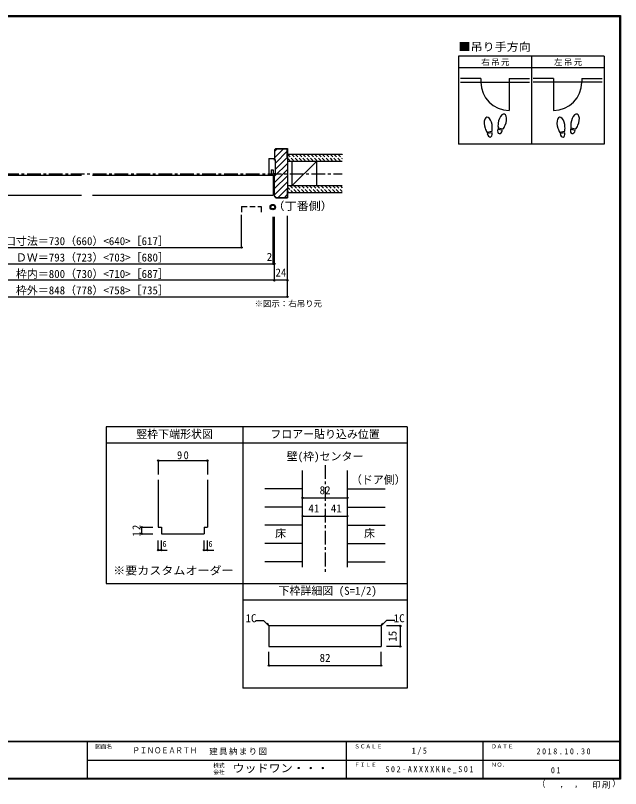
# Model space of a CAD drawing. Units: millimetres at full size, sheet at 1:5, with parts at other scales. Extents: x -973 to 977, y -718 to 696.
# Drawn here: x -129 to 977, y -718 to 696 of the extents above; entities that cross this region are included whole.
import ezdxf
from ezdxf.enums import TextEntityAlignment as Align

# ---------------------------------------------------------------- set-up
doc = ezdxf.new("R2010")
doc.units = ezdxf.units.MM
doc.header["$LTSCALE"] = 5
doc.header["$PDMODE"] = 32
doc.header["$PDSIZE"] = 2.5
for name, pattern in [('CHAIN1', [8, 5, -1, 1, -1]), ('DASHED1', [1.8, 1.2, -0.6]), ('DASHED2', [3, 2, -1])]:
    doc.linetypes.add(name, pattern=pattern)
for name, color, linetype in [('0-0_補助線', 7, 'Continuous'), ('0-1_通り芯', 4, 'CHAIN1'), ('0-3_仕上げ', 2, 'Continuous'), ('0-4_枠', 3, 'Continuous'), ('0-6_扉', 6, 'Continuous'), ('0-7_金物', 7, 'Continuous'), ('0-8_戸当り', 3, 'Continuous'), ('0-A_文字', 3, 'Continuous'), ('0-B_寸法', 7, 'Continuous'), ('0-C_ハッチ', 4, 'DASHED1'), ('1-4_枠', 3, 'Continuous'), ('1-B_寸法', 4, 'Continuous'), ('F-0_補助線', 7, 'Continuous'), ('F-1_枠', 6, 'Continuous'), ('F-A_文字', 7, 'Continuous')]:
    doc.layers.add(name, color=color, linetype=linetype)
doc.styles.add('HG明朝B', font='')
doc.styles.add('ＭＳ ゴシック', font='')
doc.styles.get('HG明朝B').set_extended_font_data('HG明朝B')
doc.styles.get('ＭＳ ゴシック').set_extended_font_data('MS Gothic')

# ---------------------------------------------------------------- blocks, each defined once
blk = doc.blocks.new('02')
at = {"layer": '0-0_補助線'}
for p, q in [((-4.998, -10.239), (-4.998, 14.761)), ((5.802, 17.761), (-3.198, 17.761)), ((6.802, 16.761), (6.802, -9.239)), ((-4.998, -10.239), (-0.698, -10.239)), ((2.702, -3.239), (2.702, -10.239)), ((5.802, -10.239), (2.702, -10.239)), ((5.002, -10.239), (4.402, -10.839))]:
    blk.add_line(p, q, dxfattribs=at)
for points in [[(-4.998, 14.761), (-3.198, 14.761), (-3.198, 17.761)], [(-3.469, -10.239), (-2.869, -10.839), (4.402, -10.839)], [(2.702, -3.239), (-0.698, -3.239), (-0.698, -10.239)]]:
    blk.add_lwpolyline(points, dxfattribs=at)
for centre, start, end in [((5.802, 16.761), 0, 90), ((5.802, -9.239), 270, 0)]:
    blk.add_arc(centre, 1, start, end, dxfattribs=at)

msp = doc.modelspace()

# ---------------------------------------------------------------- linework, layer by layer
at = {"layer": '0-0_補助線', "color": 3}
msp.add_line((344, 405.998), (346.001, 405.998), dxfattribs=at)
at = {"layer": '0-0_補助線', "color": 4}
for p, q in [((131.653, -281.795), (131.653, -264.028)), ((137.653, -281.795), (137.653, -264.028)), ((215.653, -281.795), (215.653, -264.028)), ((221.653, -281.795), (221.653, -264.028)), ((131.653, -281.795), (148.178, -281.795)), ((215.653, -281.795), (233.25, -281.795))]:
    msp.add_line(p, q, dxfattribs=at)
at = {"layer": '0-0_補助線', "color": 3}
msp.add_lwpolyline([(346.001, 405.998), (346.001, 431.998), (344, 431.998)], dxfattribs=at)
at = {"layer": '0-0_補助線'}
for p in [(131.653, -281.795), (137.653, -281.795), (215.653, -281.795), (221.653, -281.795)]:
    msp.add_point(p, dxfattribs=at)
at = {"layer": '0-1_通り芯'}
for p, q in [((-468, 406.5), (468, 406.5)), ((436.653, -126.5), (436.653, -323.007))]:
    msp.add_line(p, q, dxfattribs=at)
at = {"layer": '0-3_仕上げ'}
for p, q in [((468, 441.5), (368, 441.5)), ((468, 429), (368, 429)), ((468, 384), (368, 384)), ((468, 371.5), (368, 371.5))]:
    msp.add_line(p, q, dxfattribs=at)
at = {"layer": '0-3_仕上げ', "color": 3}
for p, q in [((376, 429), (376, 384)), ((421, 429), (421, 384))]:
    msp.add_line(p, q, dxfattribs=at)
at = {"layer": '0-3_仕上げ', "color": 7}
msp.add_line((421, 429), (376, 384), dxfattribs=at)
at = {"layer": '0-3_仕上げ', "color": 4}
for p, q in [((395.653, -169.801), (326.653, -169.801)), ((477.653, -169.801), (546.653, -169.801)), ((395.653, -203.103), (326.653, -203.103)), ((477.653, -203.103), (546.653, -203.103)), ((395.653, -236.404), (326.653, -236.404)), ((477.653, -236.404), (546.653, -236.404)), ((395.653, -269.706), (326.653, -269.706)), ((477.653, -269.706), (546.653, -269.706)), ((395.653, -303.007), (326.653, -303.007)), ((477.653, -303.007), (546.653, -303.007))]:
    msp.add_line(p, q, dxfattribs=at)
at = {"layer": '0-4_枠'}
for p, q in [((346.828, 452.5), (344, 449.672)), ((344, 449.672), (344, 431.998)), ((347.036, 452), (344.5, 449.464)), ((344.5, 449.464), (344.5, 431.998)), ((347.036, 452), (367.5, 452)), ((367.5, 437.5), (367.5, 452)), ((367.5, 437.5), (368, 437.5)), ((344, 365.328), (344, 405.998)), ((344.5, 365.536), (344.5, 405.998)), ((367.5, 377.5), (367.5, 363)), ((367.5, 377.5), (368, 377.5)), ((344.5, 365.536), (347.036, 363)), ((347.036, 363), (367.5, 363)), ((395.653, -313.007), (395.653, -136.5)), ((477.653, -313.007), (477.653, -136.5)), ((131.653, -153.266), (131.653, -239.925)), ((221.653, -153.266), (221.653, -239.925)), ((131.653, -239.925), (137.653, -239.925)), ((137.653, -239.925), (137.653, -251.925)), ((215.653, -239.925), (221.653, -239.925)), ((215.653, -239.925), (215.653, -251.925)), ((137.653, -251.925), (215.653, -251.925))]:
    msp.add_line(p, q, dxfattribs=at)
for points in [[(346.828, 452.5), (368, 452.5), (368, 362.5)], [(344, 365.328), (346.828, 362.5), (368, 362.5)]]:
    msp.add_lwpolyline(points, dxfattribs=at)
at = {"layer": '0-6_扉'}
for p, q in [((-339, 403.5), (-8.5, 403.5)), ((11.5, 403.5), (342, 403.5)), ((342, 403.5), (342, 367.5)), ((-339, 367.5), (-8.5, 367.5)), ((11.5, 367.5), (342, 367.5))]:
    msp.add_line(p, q, dxfattribs=at)
at = {"layer": '0-6_扉', "linetype": 'DASHED2'}
for p, q in [((284.005, 346.408), (284.005, 331.5)), ((284.005, 346.408), (320.005, 346.408)), ((320.005, 346.408), (320.005, 331.5))]:
    msp.add_line(p, q, dxfattribs=at)
at = {"layer": '0-7_金物'}
for radius in [5, 3.5]:
    msp.add_circle((341.049, 345.457), radius, dxfattribs=at)
at = {"layer": '0-8_戸当り', "color": 2}
for p, q in [((721.239, 580.308), (684.139, 580.308)), ((721.239, 580.308), (721.239, 574.008)), ((773.039, 580.308), (773.039, 522.208)), ((773.039, 580.308), (810.139, 580.308)), ((854.239, 580.308), (817.139, 580.308)), ((854.239, 580.308), (854.239, 522.208)), ((906.039, 580.308), (906.039, 574.008)), ((906.039, 580.308), (943.139, 580.308)), ((684.139, 574.008), (810.139, 574.008)), ((943.139, 574.008), (817.139, 574.008))]:
    msp.add_line(p, q, dxfattribs=at)
at = {"layer": '0-8_戸当り'}
for p, q in [((741.457, 483.378), (732.811, 481.853)), ((741.822, 481.31), (733.175, 479.785)), ((760.924, 485.706), (752.444, 487.978)), ((761.468, 487.735), (752.987, 490.007)), ((874.457, 483.378), (865.811, 481.853)), ((874.822, 481.31), (866.175, 479.785)), ((893.924, 485.706), (885.444, 487.978)), ((894.468, 487.735), (885.987, 490.007))]:
    msp.add_line(p, q, dxfattribs=at)
at = {"layer": '0-8_戸当り', "color": 2}
for centre, start, end in [((773.039, 574.008), 180, 270), ((854.239, 574.008), 270, 0)]:
    msp.add_arc(centre, 51.8, start, end, dxfattribs=at)
at = {"layer": '0-8_戸当り'}
for centre, major_axis, ratio, start_param, end_param in [((734.795, 495.877), (-2.445, 13.867), 0.5, 4.34059143, 8.22577918), ((760.713, 501.878), (3.644, 13.601), 0.5, 4.34059143, 8.22577918), ((867.795, 495.877), (-2.445, 13.867), 0.5, 4.34059143, 8.22577918), ((893.713, 501.878), (3.644, 13.601), 0.5, 4.34059143, 8.22577918), ((760.609, 501.489), (4.416, 16.48), 0.4, 1.85063327, 2.44287679), ((760.609, 501.489), (4.416, 16.48), 0.4, 3.84030852, 4.43255203), ((893.609, 501.489), (4.416, 16.48), 0.4, 1.85063327, 2.44287679), ((893.609, 501.489), (4.416, 16.48), 0.4, 3.84030852, 4.43255203), ((734.865, 495.481), (-2.963, 16.802), 0.4, 1.85063327, 2.44287679), ((737.498, 480.548), (-1.27, 7.205), 0.6, 1.57079633, 4.71238898), ((734.865, 495.481), (-2.963, 16.802), 0.4, 3.84030852, 4.43255203), ((756.684, 486.842), (1.894, 7.067), 0.6, 1.57079633, 4.71238898), ((867.865, 495.481), (-2.963, 16.802), 0.4, 1.85063327, 2.44287679), ((870.498, 480.548), (-1.27, 7.205), 0.6, 1.57079633, 4.71238898), ((867.865, 495.481), (-2.963, 16.802), 0.4, 3.84030852, 4.43255203), ((889.684, 486.842), (1.894, 7.067), 0.6, 1.57079633, 4.71238898)]:
    msp.add_ellipse(centre, major_axis=major_axis, ratio=ratio, start_param=start_param, end_param=end_param, dxfattribs=at)
at = {"layer": '0-A_文字'}
for p, q in [((946.639, 621.667), (680.639, 621.667)), ((680.639, 621.667), (680.639, 460.667)), ((813.639, 621.667), (813.639, 460.667)), ((946.639, 621.667), (946.639, 460.667)), ((680.639, 600.667), (946.639, 600.667)), ((946.639, 460.667), (680.639, 460.667)), ((586.653, -56.5), (36.653, -56.5)), ((286.653, -56.5), (286.653, -534.5)), ((586.653, -56.5), (586.653, -534.5)), ((586.653, -86.5), (36.653, -86.5)), ((286.653, -373.007), (586.653, -373.007)), ((586.653, -534.5), (286.653, -534.5))]:
    msp.add_line(p, q, dxfattribs=at)
msp.add_lwpolyline([(36.653, -56.5), (36.653, -343.007), (586.653, -343.007)], dxfattribs=at)
at = {"layer": '0-B_寸法', "color": 4}
for p, q in [((284.005, 271.5), (284.005, 331.5)), ((342, 241.5), (342, 327.525)), ((344, 211.5), (344, 327.525)), ((368, 181.5), (368, 329.655)), ((-333, 271.5), (284.005, 271.5)), ((-344, 241.5), (344, 241.5)), ((368, 211.5), (-368, 211.5)), ((-368, 181.5), (368, 181.5)), ((131.653, -118.266), (221.653, -118.266)), ((131.653, -118.266), (131.653, -143.266)), ((221.653, -118.266), (221.653, -143.266)), ((395.653, -186.452), (477.653, -186.452)), ((395.653, -219.753), (477.653, -219.753)), ((101.653, -239.925), (121.653, -239.925)), ((101.653, -251.925), (101.653, -239.925)), ((101.653, -251.925), (121.653, -251.925))]:
    msp.add_line(p, q, dxfattribs=at)
at = {"layer": '0-B_寸法'}
for p in [(284.005, 271.5), (342, 241.5), (344, 241.5), (344, 211.5), (368, 211.5), (368, 181.5), (131.653, -118.266), (221.653, -118.266), (395.653, -186.452), (477.653, -186.452), (395.653, -219.753), (436.653, -219.753), (477.653, -219.753), (101.653, -239.925), (101.653, -251.925)]:
    msp.add_point(p, dxfattribs=at)
at = {"layer": '0-C_ハッチ', "linetype": 'Continuous'}
for p, q in [((349.402, 452), (344.5, 447.098)), ((360.716, 452), (344.5, 435.784)), ((367.5, 447.47), (346.001, 425.971)), ((368, 425.342), (344.5, 401.843)), ((368, 436.657), (346.001, 414.658)), ((368, 414.029), (344.5, 390.529)), ((368, 402.716), (344.5, 379.216)), ((368, 391.402), (344.5, 367.902)), ((368, 380.088), (350.912, 363)), ((367.5, 368.275), (362.225, 363))]:
    msp.add_line(p, q, dxfattribs=at)
at = {"layer": '0-C_ハッチ'}
for p, q in [((368.607, 441.5), (381.107, 429)), ((375.678, 441.5), (388.178, 429)), ((382.749, 441.5), (395.249, 429)), ((389.821, 441.5), (402.321, 429)), ((396.892, 441.5), (409.392, 429)), ((403.963, 441.5), (416.463, 429)), ((411.034, 441.5), (423.534, 429)), ((418.105, 441.5), (430.605, 429)), ((425.176, 441.5), (437.676, 429)), ((432.247, 441.5), (444.747, 429)), ((439.318, 441.5), (451.818, 429)), ((446.389, 441.5), (458.889, 429)), ((453.46, 441.5), (465.96, 429)), ((460.531, 441.5), (468, 434.031)), ((467.602, 441.5), (468, 441.102)), ((368, 435.036), (374.036, 429)), ((368, 381.899), (378.399, 371.5)), ((372.97, 384), (385.47, 371.5)), ((380.041, 384), (392.541, 371.5)), ((387.112, 384), (399.612, 371.5)), ((394.183, 384), (406.683, 371.5)), ((401.255, 384), (413.755, 371.5)), ((408.326, 384), (420.826, 371.5)), ((415.397, 384), (427.897, 371.5)), ((422.468, 384), (434.968, 371.5)), ((429.539, 384), (442.039, 371.5)), ((436.61, 384), (449.11, 371.5)), ((443.681, 384), (456.181, 371.5)), ((450.752, 384), (463.252, 371.5)), ((457.823, 384), (468, 373.823)), ((464.894, 384), (468, 380.894)), ((368, 374.828), (371.328, 371.5))]:
    msp.add_line(p, q, dxfattribs=at)
at = {"layer": '1-4_枠'}
for p, q in [((334.86, -420.601), (334.153, -421.308)), ((334.153, -421.308), (334.153, -458.101)), ((538.446, -420.601), (334.86, -420.601)), ((538.446, -420.601), (539.153, -421.308)), ((539.153, -421.308), (539.153, -458.101)), ((334.153, -458.101), (539.153, -458.101))]:
    msp.add_line(p, q, dxfattribs=at)
at = {"layer": '1-B_寸法'}
for p, q in [((309.347, -410.601), (324.153, -410.601)), ((334.507, -420.955), (324.153, -410.601)), ((334.507, -420.955), (331.235, -415.287)), ((538.799, -420.955), (549.153, -410.601)), ((538.799, -420.955), (542.071, -415.287)), ((563.959, -410.601), (549.153, -410.601)), ((574.153, -420.601), (549.153, -420.601)), ((574.153, -420.601), (574.153, -458.101)), ((574.153, -458.101), (549.153, -458.101)), ((334.153, -493.101), (334.153, -468.101)), ((539.153, -493.101), (539.153, -468.101)), ((334.153, -493.101), (539.153, -493.101))]:
    msp.add_line(p, q, dxfattribs=at)
at = {"layer": '1-B_寸法', "color": 7}
for p in [(574.153, -420.601), (574.153, -458.101), (334.153, -493.101), (539.153, -493.101)]:
    msp.add_point(p, dxfattribs=at)
at = {"layer": 'F-1_枠'}
for p, q in [((-973.347, 695.833), (976.653, 695.833)), ((-973.347, 695), (976.653, 695)), ((-973.347, 694.167), (976.653, 694.167)), ((974.986, 695.833), (974.986, -700.833)), ((975.82, 695.833), (975.82, -700.833)), ((976.653, 695.833), (976.653, -700.833)), ((976.653, -631.667), (-973.347, -631.667)), ((976.653, -632.5), (-973.347, -632.5)), ((1.653, -632.5), (1.653, -699.167)), ((474.986, -632.5), (474.986, -699.167)), ((724.986, -632.5), (724.986, -699.167)), ((1.653, -665.833), (974.986, -665.834)), ((976.653, -699.167), (-973.347, -699.167)), ((976.653, -700), (-973.347, -700)), ((976.653, -700.833), (-973.347, -700.833))]:
    msp.add_line(p, q, dxfattribs=at)

# ---------------------------------------------------------------- block references
at = {"layer": '0-0_補助線', "xscale": -1}
msp.add_blockref('02', (340.802, 416.737), dxfattribs=at)

# ---------------------------------------------------------------- texts
at = {"layer": '0-0_補助線', "style": 'ＭＳ ゴシック'}
for p in [(139.546, -279.295), (223.546, -279.295)]:
    msp.add_text('6', height=11, dxfattribs=at).set_placement(p, align=Align.BOTTOM_LEFT)
at = {"layer": '0-0_補助線', "style": 'ＭＳ ゴシック', "width": 1.1}
msp.add_text('※要カスタムオーダー', height=14.66, dxfattribs=at).set_placement((49.403, -331.045), align=Align.BOTTOM_LEFT)
at = {"layer": '0-A_文字', "color": 7, "style": 'ＭＳ ゴシック', "width": 1.1}
for s, p in [('■吊り手方向', (680.639, 626.667)), ('（丁番側）', (340.682, 335.605))]:
    msp.add_text(s, height=14.66, dxfattribs=at).set_placement(p, align=Align.BOTTOM_LEFT)
at = {"layer": '0-A_文字', "color": 7, "style": 'ＭＳ ゴシック'}
for s, height, p in [('※図示：右吊り元', 11, (307.805, 160.034)), ('竪枠下端形状図', 14.66, (91.653, -81.5)), ('フロアー貼り込み位置', 14.66, (336.653, -81.5)), ('壁(枠)センター', 14.66, (366.653, -122.091)), ('（ドア側）', 14.66, (483.931, -164.835)), ('床', 14.66, (345.403, -263.055)), ('床', 14.66, (507.903, -263.055)), ('下枠詳細図 (S=1/2)', 14.66, (351.653, -368.007))]:
    msp.add_text(s, height=height, dxfattribs=at).set_placement(p, align=Align.BOTTOM_LEFT)
at = {"layer": '0-A_文字', "color": 7, "char_height": 11, "attachment_point": 7, "style": 'ＭＳ ゴシック'}
for s, insert in [('\\T1.17;右吊元', (722.139, 603.667)), ('\\T1.17;左吊元', (855.139, 603.667))]:
    msp.add_mtext(s, dxfattribs=dict(at, insert=insert))
at = {"layer": '0-B_寸法', "style": 'ＭＳ ゴシック'}
for s, p in [('有効開口寸法＝730（660）<640>［617］', (-208.347, 271.5)), ('ＤＷ＝793（723）<703>［680］', (-128.347, 241.5)), ('2', (330.029, 242.739)), ('枠内＝800（730）<710>［687］', (-128.347, 211.5)), ('24', (346, 214)), ('枠外＝848（778）<758>［735］', (-128.347, 181.5)), ('82', (426.653, -183.952)), ('41', (406.153, -217.253)), ('41', (447.153, -217.253))]:
    msp.add_text(s, height=14.66, dxfattribs=at).set_placement(p, align=Align.BOTTOM_LEFT)
at = {"layer": '0-B_寸法', "insert": (166.028, -115.766), "char_height": 14.66, "attachment_point": 7, "style": 'ＭＳ ゴシック'}
msp.add_mtext('\\T1.27;\\W0.95;90', dxfattribs=at)
at = {"layer": '0-B_寸法', "insert": (99.153, -257.075), "char_height": 14.66, "attachment_point": 7, "rotation": 90, "style": 'ＭＳ ゴシック'}
msp.add_mtext('\\T1.27;\\W0.95;12', dxfattribs=at)
at = {"layer": '1-B_寸法', "color": 7, "style": 'ＭＳ ゴシック'}
for s, p in [('1C', (291.222, -418.101)), ('1C', (562.084, -418.101)), ('82', (426.653, -490.601))]:
    msp.add_text(s, height=14.66, dxfattribs=at).set_placement(p, align=Align.BOTTOM_LEFT)
msp.add_text('15', height=14.66, rotation=90, dxfattribs=at).set_placement((571.653, -449.351), align=Align.BOTTOM_LEFT)
at = {"layer": 'F-0_補助線', "style": 'HG明朝B', "width": 0.85}
msp.add_text('ＰＩＮＯＥＡＲＴＨ', height=11, dxfattribs=at).set_placement((84.986, -656.798), align=Align.BOTTOM_LEFT)
at = {"layer": 'F-0_補助線', "insert": (224.964, -656.798), "char_height": 11, "attachment_point": 7, "style": 'ＭＳ ゴシック'}
msp.add_mtext('\\T1.17;建具納まり図', dxfattribs=at)
at = {"layer": 'F-A_文字', "style": 'ＭＳ ゴシック'}
for s, height, p in [('図面名', 7.331, (16.653, -646.667)), ('ＳＣＡＬＥ', 7.331, (489.986, -646.667)), ('ＤＡＴＥ', 7.331, (739.986, -646.667)), ('株式', 7.331, (232.486, -681.5)), ('ＦＩＬＥ', 7.331, (489.986, -680)), ('ＮＯ．', 7.331, (739.986, -680.001)), ('会社', 7.331, (232.486, -693.5)), ('（', 11, (823.992, -718.052)), ('）', 11, (961.387, -717.355)), (',', 11, (865.199, -718.052)), (',', 11, (891.686, -717.588))]:
    msp.add_text(s, height=height, dxfattribs=at).set_placement(p, align=Align.BOTTOM_LEFT)
at = {"layer": 'F-A_文字', "style": 'ＭＳ ゴシック', "width": 1.1}
msp.add_text('ウッドワン・・・', height=14.66, dxfattribs=at).set_placement((267.486, -692.5), align=Align.BOTTOM_LEFT)
at = {"layer": 'F-A_文字', "char_height": 11, "attachment_point": 7, "style": 'ＭＳ ゴシック'}
for s, insert in [('\\T1.38;\\W0.9;1/5', (594.986, -656.667)), ('\\T1.39;\\W0.85;2018.10.30', (823.111, -655.417)), ('\\T1.4;\\W0.85;S02-AXXXXKNe_S01', (546.861, -690.001)), ('\\T1.36;\\W0.9;01', (849.361, -690.001)), ('\\T1.17;印刷', (924.678, -717.82))]:
    msp.add_mtext(s, dxfattribs=dict(at, insert=insert))

doc.saveas('drawing.dxf')
